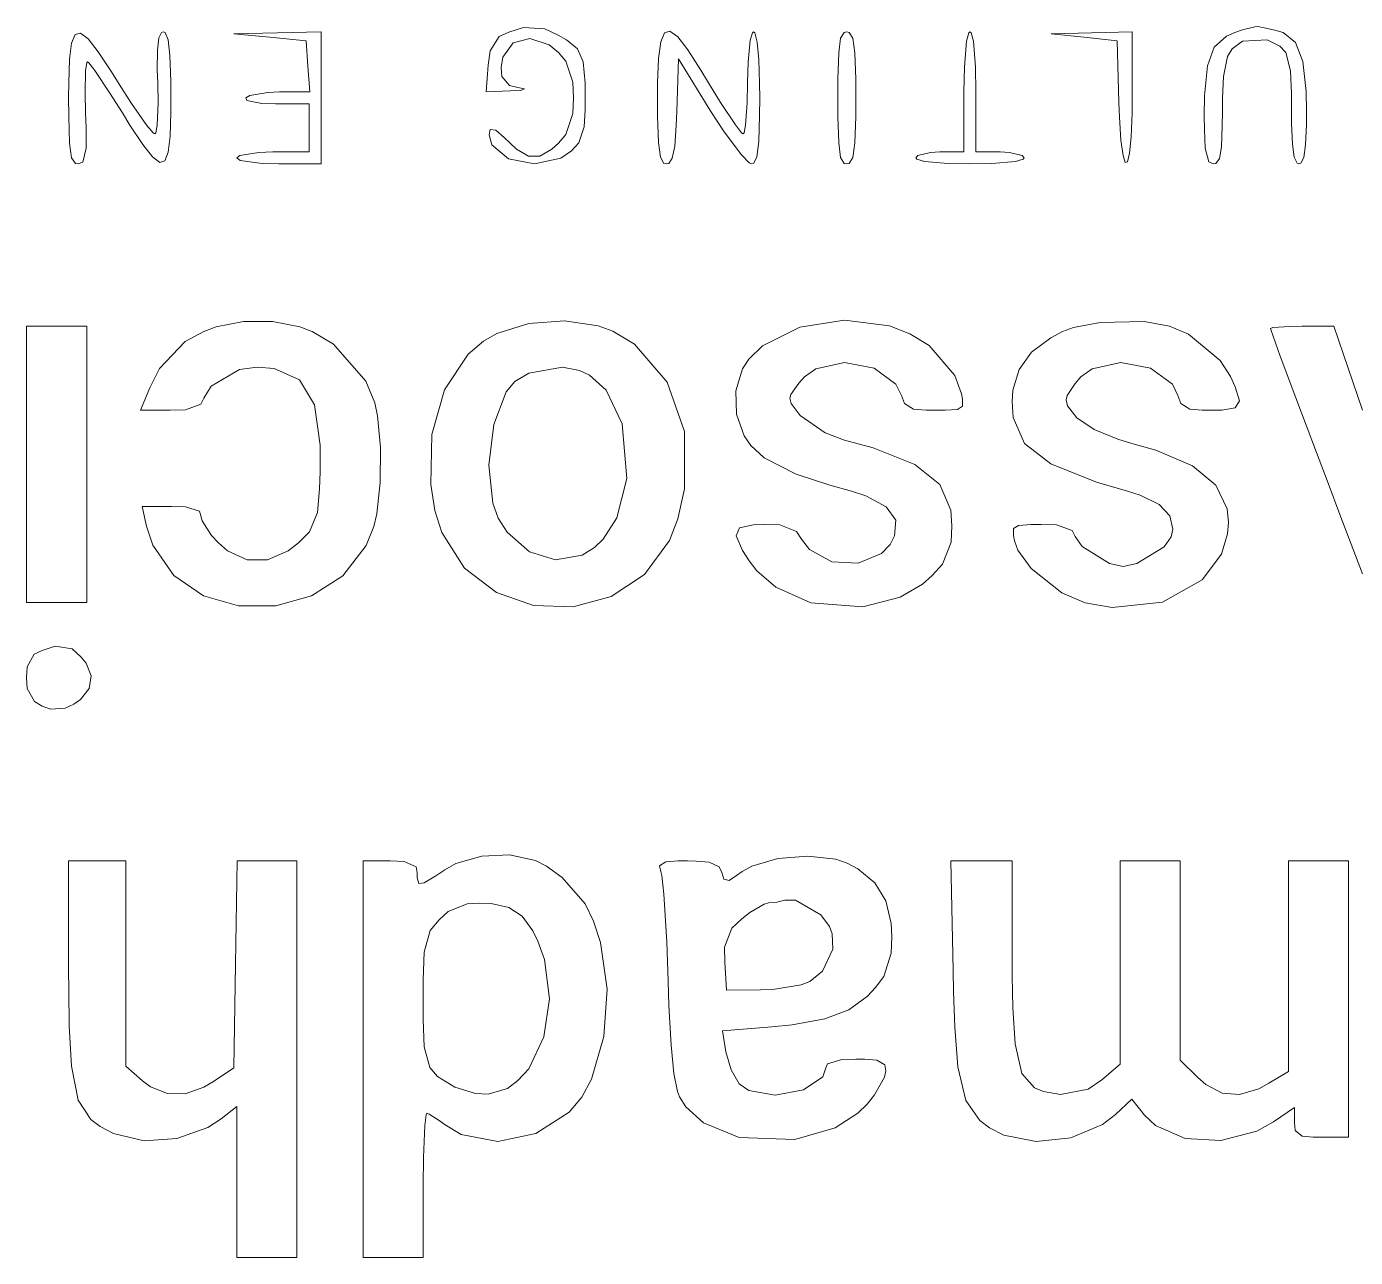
# Model space of a CAD drawing. Header units: millimetres. Extents: x 0 to 610, y 0 to 514.
# Drawn here: x 468.11 to 498.67, y 380.37 to 408.68 of the extents above; entities that cross this region are included whole.
import ezdxf

# ---------------------------------------------------------------- set-up
doc = ezdxf.new("R2010")
doc.units = ezdxf.units.MM
doc.header["$LTSCALE"] = 0.05
doc.layers.get('0').update_dxf_attribs({"plot": 0})
doc.layers.add('ETCH', color=5, linetype='Continuous', lineweight=0)

# ---------------------------------------------------------------- blocks, each defined once
blk = doc.blocks.new('samadhin-dark')
for p, q in [((261, 195.618749), (261, 207.618749)), ((261, 207.618749), (266, 207.618749)), ((266, 207.618749), (271, 207.618749)), ((271, 207.618749), (271, 174.618749)), ((282, 174.618749), (282, 207.618749)), ((282, 207.618749), (287, 207.618749)), ((287, 207.618749), (292, 207.618749)), ((292, 207.618749), (292, 195.046169)), ((260.953266, 190.959374), (261, 195.618749)), ((292, 195.046169), (292, 182.473589)), ((260.738279, 185.675389), (260.953266, 190.959374)), ((122.246192, 186.574662), (128.242111, 188.150275)), ((128.242111, 188.150275), (134.179986, 187.836661)), ((153.217028, 187.717016), (158.959905, 188.326857)), ((158.959905, 188.326857), (164.386483, 187.25346)), ((192.440852, 186.025823), (199.121192, 188.003662)), ((199.121192, 188.003662), (208.402396, 187.654797)), ((242.230233, 186.998732), (248.582768, 188.29754)), ((248.582768, 188.29754), (254.699042, 187.137681)), ((301.980084, 187.842473), (307.41965, 188.19306)), ((307.41965, 188.19306), (312.541565, 187.01597)), ((107, 164.618749), (107, 187.618749)), ((107, 187.618749), (111.5, 187.618749)), ((111.5, 187.618749), (112.875874, 187.605341)), ((112.875874, 187.605341), (114.7338, 187.43332)), ((114.7338, 187.43332), (115.876066, 186.488483)), ((115.876066, 186.488483), (116, 185.148886)), ((119.513344, 185.063242), (122.246192, 186.574662)), ((134.179986, 187.836661), (139.141804, 185.682304)), ((147.96415, 185.509558), (153.217028, 187.717016)), ((164.386483, 187.25346), (166.72919, 186.058789)), ((166.72919, 186.058789), (168.383567, 184.813842)), ((188.673478, 183.620069), (192.440852, 186.025823)), ((208.402396, 187.654797), (214.354503, 185.202124)), ((236.701382, 183.457969), (242.230233, 186.998732)), ((254.699042, 187.137681), (257.337349, 185.56803)), ((294.630547, 184.542777), (296.865339, 186.005617)), ((296.865339, 186.005617), (301.980084, 187.842473)), ((312.541565, 187.01597), (314.782631, 185.841605)), ((314.782631, 185.841605), (316.293275, 184.675443)), ((116, 185.148886), (116, 182.679022)), ((116, 182.679022), (119.513344, 185.063242)), ((139.141804, 185.682304), (140.969811, 183.929998)), ((140.969811, 183.929998), (143.046859, 181.28946)), ((143.046859, 181.28946), (145.773429, 183.833479)), ((145.773429, 183.833479), (147.96415, 185.509558)), ((168.383567, 184.813842), (170.710067, 181.518466)), ((187.106162, 182.08688), (188.673478, 183.620069)), ((214.354503, 185.202124), (217.289612, 182.544434)), ((257.337349, 185.56803), (258.346286, 184.811161)), ((258.346286, 184.811161), (259.982223, 183.772559)), ((259.982223, 183.772559), (260.407729, 183.618749)), ((260.407729, 183.618749), (260.526704, 183.863671)), ((260.526704, 183.863671), (260.738279, 185.675389)), ((292, 182.473589), (294.630547, 184.542777)), ((316.293275, 184.675443), (318.402511, 181.421136)), ((170.710067, 181.518466), (172.016551, 175.904452)), ((185.900098, 180.558181), (187.106162, 182.08688)), ((217.289612, 182.544434), (218.336762, 180.912971)), ((234.577072, 180.914577), (236.701382, 183.457969)), ((318.402511, 181.421136), (319.530635, 175.758051)), ((121.950605, 179.546162), (120.25, 178.629709)), ((125.118755, 180.496824), (121.950605, 179.546162)), ((128.032917, 180.266677), (125.118755, 180.496824)), ((130.761201, 178.850341), (128.032917, 180.266677)), ((150.304469, 179.592058), (148.076725, 178.029855)), ((154.921623, 180.518089), (150.304469, 179.592058)), ((157.790048, 179.97799), (154.921623, 180.518089)), ((159.258185, 179.399607), (157.790048, 179.97799)), ((161.343007, 176.995988), (159.258185, 179.399607)), ((184.245096, 177.626153), (185.900098, 180.558181)), ((197.689342, 179.721292), (194.483974, 177.539081)), ((202.39699, 180.598423), (197.689342, 179.721292)), ((206.829784, 179.839357), (202.39699, 180.598423)), ((208.387756, 178.742777), (206.829784, 179.839357)), ((218.336762, 180.912971), (218.693758, 179.995891)), ((218.693758, 179.995891), (219.29351, 176.99873)), ((232.987062, 177.97234), (234.577072, 180.914577)), ((246.985896, 179.482756), (245.230399, 178.159163)), ((250.207822, 180.460973), (246.985896, 179.482756)), ((252.299435, 180.305412), (250.207822, 180.460973)), ((255.757299, 179.273458), (252.299435, 180.305412)), ((258.598293, 177.526408), (255.757299, 179.273458)), ((297.515339, 179.294272), (295.897883, 178.330162)), ((300.622908, 180.382933), (297.515339, 179.294272)), ((303.567149, 180.352113), (300.622908, 180.382933)), ((306.355817, 179.201731), (303.567149, 180.352113)), ((307.694236, 178.206679), (306.355817, 179.201731)), ((120.25, 178.629709), (117, 176.648146)), ((132.076923, 177.695672), (130.761201, 178.850341)), ((135, 174.772595), (132.076923, 177.695672)), ((148.076725, 178.029855), (145, 175.440962)), ((162.494237, 172.066296), (161.343007, 176.995988)), ((184, 176.583953), (184.245096, 177.626153)), ((194.483974, 177.539081), (194, 176.062045)), ((209.752257, 176.398147), (208.387756, 178.742777)), ((219.29351, 176.99873), (219.75644, 172.293345)), ((230.92322, 170.866032), (232.987062, 177.97234)), ((245.230399, 178.159163), (243.412707, 176.198282)), ((259.918751, 176.022175), (258.598293, 177.526408)), ((295.897883, 178.330162), (292.5, 176.041576)), ((310.5, 175.794609), (307.694236, 178.206679)), ((117, 176.648146), (117, 159.133447)), ((135, 158.195672), (135, 174.772595)), ((145, 175.440962), (145, 158.529855)), ((172.016551, 175.904452), (172.536123, 169.273845)), ((184.176025, 175.563255), (184, 176.583953)), ((185.52664, 174.79453), (184.176025, 175.563255)), ((187.549488, 174.63381), (185.52664, 174.79453)), ((193.737723, 175.387111), (191.338168, 174.694458)), ((194, 176.062045), (193.737723, 175.387111)), ((210.648819, 173.395399), (209.752257, 176.398147)), ((243.412707, 176.198282), (240.903359, 170.924984)), ((260.830829, 172.550027), (259.918751, 176.022175)), ((292.5, 176.041576), (292.226386, 158.830162)), ((310.5, 158.708364), (310.5, 175.794609)), ((319.530635, 175.758051), (319.902483, 169.078551)), ((189, 174.618749), (187.549488, 174.63381)), ((191.338168, 174.694458), (189, 174.618749)), ((211.21215, 169.923994), (210.648819, 173.395399)), ((260.988695, 168.029703), (260.830829, 172.550027)), ((271, 174.618749), (271, 141.618749)), ((282, 141.618749), (282, 174.618749)), ((162.890576, 166.087877), (162.494237, 172.066296)), ((219.75644, 172.293345), (220.101152, 165.690662)), ((230.401106, 162.942391), (230.92322, 170.866032)), ((240.903359, 170.924984), (239.999463, 164.580179)), ((172.536123, 169.273845), (172.744784, 163.350953)), ((194.149134, 167.930503), (199.575144, 168.896753)), ((199.575144, 168.896753), (202.995982, 169.238791)), ((202.995982, 169.238791), (211.21215, 169.923994)), ((319.902483, 169.078551), (319.990633, 163.13564)), ((162.989102, 160.773113), (162.890576, 166.087877)), ((187.076465, 164.154788), (190.162269, 166.417897)), ((190.162269, 166.417897), (194.149134, 167.930503)), ((261, 164.749154), (260.988695, 168.029703)), ((107, 141.618749), (107, 164.618749)), ((185.703309, 162.677998), (187.076465, 164.154788)), ((220.101152, 165.690662), (220.234989, 161.618749)), ((239.999463, 164.580179), (240.82591, 158.040513)), ((260.989873, 161.399571), (261, 164.749154)), ((172.744784, 163.350953), (172.824092, 159.868749)), ((184.356182, 160.853726), (185.703309, 162.677998)), ((196.6622, 161.705556), (194.517876, 159.958022)), ((198.103415, 162.240445), (196.6622, 161.705556)), ((202.473626, 162.982852), (198.103415, 162.240445)), ((204.864355, 163.09893), (202.473626, 162.982852)), ((210.5, 163.118749), (204.864355, 163.09893)), ((210.799461, 158.499261), (210.5, 163.118749)), ((220.234989, 161.618749), (220.475051, 155.074022)), ((231.484908, 155.17555), (230.401106, 162.942391)), ((319.990633, 163.13564), (320, 159.650867)), ((163, 157.668409), (162.989102, 160.773113)), ((172.824092, 159.868749), (173.190748, 141.618749)), ((183.114147, 156.947888), (184.356182, 160.853726)), ((194.517876, 159.958022), (192.838569, 156.333705)), ((260.826931, 156.820824), (260.989873, 161.399571)), ((320, 159.650867), (320, 141.618749)), ((117, 159.133447), (117, 141.618749)), ((135, 141.618749), (135, 158.195672)), ((145, 158.529855), (145, 141.618749)), ((163, 141.618749), (163, 157.668409)), ((210.86274, 155.957701), (210.799461, 158.499261)), ((240.82591, 158.040513), (241.92704, 154.97156)), ((292.226386, 158.830162), (291.952772, 141.618749)), ((310.5, 141.622118), (310.5, 158.708364)), ((183, 154.176882), (183.114147, 156.947888)), ((192.838569, 156.333705), (192.919485, 153.738591)), ((209.628693, 152.792611), (210.86274, 155.957701)), ((220.475051, 155.074022), (220.954422, 147.173314)), ((232.649087, 151.655347), (231.484908, 155.17555)), ((241.92704, 154.97156), (242.768828, 153.273096)), ((259.816197, 153.222452), (260.826931, 156.820824)), ((183.110237, 152.01026), (183, 154.176882)), ((192.919485, 153.738591), (193.36525, 152.513306)), ((207.972736, 151.249261), (209.628693, 152.792611)), ((242.768828, 153.273096), (244.548786, 150.795334)), ((258.312909, 151.423468), (259.816197, 153.222452)), ((184.006598, 148.267507), (183.110237, 152.01026)), ((193.36525, 152.513306), (194.81654, 150.594728)), ((194.81654, 150.594728), (199.015659, 148.128952)), ((206.653044, 150.227883), (207.972736, 151.249261)), ((234.050838, 148.789178), (232.649087, 151.655347)), ((244.548786, 150.795334), (246.743253, 149.355474)), ((256.819598, 150.063607), (258.312909, 151.423468)), ((185.836286, 145.259225), (184.006598, 148.267507)), ((200.831787, 148.128861), (202.166424, 148.474844)), ((202.166424, 148.474844), (203.505062, 148.618749)), ((203.505062, 148.618749), (204.272612, 148.826313)), ((204.272612, 148.826313), (206.653044, 150.227883)), ((237.846323, 144.353068), (234.050838, 148.789178)), ((246.743253, 149.355474), (249.695429, 148.72833)), ((249.695429, 148.72833), (251.562909, 148.649158)), ((251.562909, 148.649158), (253.659933, 148.764956)), ((253.659933, 148.764956), (256.819598, 150.063607)), ((199.015659, 148.128952), (200.831787, 148.128861)), ((220.954422, 147.173314), (221.295062, 144.057055)), ((188.637875, 142.921994), (185.836286, 145.259225)), ((208.836871, 144.072734), (207.898506, 143.38559)), ((210.087473, 144.867779), (208.836871, 144.072734)), ((210.957508, 144.642807), (210.087473, 144.867779)), ((211.302085, 143.571577), (210.957508, 144.642807)), ((221.295062, 144.057055), (221.456667, 143.368749)), ((240.5, 142.479309), (237.846323, 144.353068)), ((258.877866, 144.109681), (257.404862, 143.118749)), ((260.811175, 145.269364), (258.877866, 144.109681)), ((261.717499, 145.367981), (260.811175, 145.269364)), ((261.984775, 144.447746), (261.717499, 145.367981)), ((262, 143.618749), (261.984775, 144.447746)), ((112, 141.618749), (107, 141.618749)), ((117, 141.618749), (112, 141.618749)), ((140, 141.618749), (135, 141.618749)), ((145, 141.618749), (140, 141.618749)), ((168.095374, 141.618749), (163, 141.618749)), ((173.190748, 141.618749), (168.095374, 141.618749)), ((190.415186, 141.985204), (188.637875, 142.921994)), ((192.304193, 141.352419), (190.415186, 141.985204)), ((206.290324, 142.472686), (201.95516, 141.229343)), ((207.898506, 143.38559), (206.290324, 142.472686)), ((211.766159, 142.582459), (211.302085, 143.571577)), ((213.420635, 141.809143), (211.766159, 142.582459)), ((215.545692, 141.636161), (213.420635, 141.809143)), ((217.013369, 141.618749), (215.545692, 141.636161)), ((218.545082, 141.630804), (217.013369, 141.618749)), ((220.605316, 141.76656), (218.545082, 141.630804)), ((221.686777, 142.445871), (220.605316, 141.76656)), ((221.456667, 143.368749), (221.686777, 142.445871)), ((242.332727, 141.577938), (240.5, 142.479309)), ((246.614741, 140.630542), (242.332727, 141.577938)), ((255.5381, 142.077442), (251.21719, 140.804633)), ((257.404862, 143.118749), (255.5381, 142.077442)), ((262.164062, 142.587499), (262, 143.618749)), ((264.179688, 141.691666), (262.164062, 142.587499)), ((266.5, 141.618749), (264.179688, 141.691666)), ((271, 141.618749), (266.5, 141.618749)), ((286.976386, 141.618749), (282, 141.618749)), ((291.952772, 141.618749), (286.976386, 141.618749)), ((315.25, 141.620433), (310.5, 141.622118)), ((320, 141.618749), (315.25, 141.620433)), ((196.960301, 140.829262), (192.304193, 141.352419)), ((201.95516, 141.229343), (196.960301, 140.829262)), ((251.21719, 140.804633), (246.614741, 140.630542)), ((318.029602, 114.769384), (319.1569, 115.538265)), ((319.1569, 115.538265), (320.585064, 116.223474)), ((320.585064, 116.223474), (323.007581, 116.364145)), ((323.007581, 116.364145), (324.4069, 115.843122)), ((324.4069, 115.843122), (325.690076, 115.104613)), ((325.690076, 115.104613), (326.887496, 112.921502)), ((316.268134, 110.839226), (316.591725, 112.926232)), ((316.591725, 112.926232), (318.029602, 114.769384)), ((326.887496, 112.921502), (327, 111.115437)), ((317.089216, 108.704367), (316.268134, 110.839226)), ((327, 111.115437), (326.892814, 109.302863)), ((317.938507, 107.680242), (317.089216, 108.704367)), ((326.892814, 109.302863), (325.716529, 107.229455)), ((319.440792, 106.331416), (317.938507, 107.680242)), ((322.245479, 105.862452), (319.440792, 106.331416)), ((324.4349, 106.593998), (322.245479, 105.862452)), ((325.716529, 107.229455), (324.4349, 106.593998)), ((131.333836, 94.834141), (137.946552, 98.542292)), ((137.946552, 98.542292), (146.315158, 99.448075)), ((146.315158, 99.448075), (150.830354, 98.666393)), ((150.830354, 98.666393), (154.686134, 97.025006)), ((177.919814, 95.539569), (181.594863, 97.707246)), ((181.594863, 97.707246), (187.856746, 99.357518)), ((187.856746, 99.357518), (196.509133, 98.657522)), ((196.509133, 98.657522), (202.31291, 96.031113)), ((224.188051, 93.927571), (229.730682, 97.607541)), ((229.730682, 97.607541), (236.065011, 99.326047)), ((236.065011, 99.326047), (242.619596, 99.102571)), ((242.619596, 99.102571), (248.822991, 96.956595)), ((274.361401, 94.156755), (279.559924, 97.507639)), ((279.559924, 97.507639), (285.530027, 99.178499)), ((285.530027, 99.178499), (291.715977, 99.170088)), ((291.715977, 99.170088), (297.562039, 97.483164)), ((297.562039, 97.483164), (302.512478, 94.118481)), ((317, 75.618749), (317, 98.618749)), ((317, 98.618749), (322, 98.618749)), ((322, 98.618749), (327, 98.618749)), ((327, 98.618749), (327, 75.618749)), ((154.686134, 97.025006), (159.800668, 92.974911)), ((176.310403, 94.129152), (177.919814, 95.539569)), ((202.31291, 96.031113), (205.464409, 93.311154)), ((248.822991, 96.956595), (254.103754, 92.907604)), ((104.701129, 93.81734), (108.42867, 83.969697)), ((128.157161, 90.567566), (131.333836, 94.834141)), ((159.800668, 92.974911), (162.016161, 89.872203)), ((174.587449, 92.233243), (176.310403, 94.129152)), ((205.464409, 93.311154), (206.746602, 91.666799)), ((220.008562, 88.266651), (224.188051, 93.927571)), ((254.103754, 92.907604), (257.890441, 86.975081)), ((270.490192, 89.125089), (274.361401, 94.156755)), ((302.512478, 94.118481), (306.01156, 89.076796)), ((142.207057, 92.13807), (137.662547, 89.319989)), ((144.5, 92.618749), (142.207057, 92.13807)), ((146.801783, 92.136572), (144.5, 92.618749)), ((151.346164, 89.30133), (146.801783, 92.136572)), ((173.115349, 88.553868), (174.587449, 92.233243)), ((188.599272, 92.080336), (184.707502, 90.475966)), ((192.985218, 91.823181), (188.599272, 92.080336)), ((196.7332, 89.770879), (192.985218, 91.823181)), ((206.746602, 91.666799), (207.846071, 89.95067)), ((234.561968, 90.703152), (232.513679, 89.450849)), ((238.955882, 91.509622), (234.561968, 90.703152)), ((243.295507, 90.189069), (238.955882, 91.509622)), ((286.88663, 91.503801), (283.455446, 90.009535)), ((290.288355, 91.502316), (286.88663, 91.503801)), ((293.54232, 90.005134), (290.288355, 91.502316)), ((127.134033, 87.153585), (128.157161, 90.567566)), ((137.662547, 89.319989), (136.51547, 87.667489)), ((152.496519, 87.629716), (151.346164, 89.30133)), ((162.016161, 89.872203), (162.573279, 88.368749)), ((173, 85.855112), (173.115349, 88.553868)), ((183.300728, 88.954965), (182.534856, 87.497646)), ((184.707502, 90.475966), (183.300728, 88.954965)), ((198.014159, 88.092292), (196.7332, 89.770879)), ((207.846071, 89.95067), (208.904353, 87.524201)), ((232.513679, 89.450849), (231.04006, 88.052639)), ((247.039964, 86.906083), (243.295507, 90.189069)), ((269.225998, 85.978728), (270.490192, 89.125089)), ((281.765777, 88.70148), (279.91526, 86.874199)), ((283.455446, 90.009535), (281.765777, 88.70148)), ((295.076923, 88.695672), (293.54232, 90.005134)), ((296.211899, 87.436267), (295.076923, 88.695672)), ((306.01156, 89.076796), (307.043176, 85.927313)), ((127, 85.303267), (127.134033, 87.153585)), ((136.51547, 87.667489), (136.258993, 86.403478)), ((136.258993, 86.403478), (136.723269, 84.167753)), ((153.020071, 86.61339), (152.496519, 87.629716)), ((155.602658, 85.698925), (153.020071, 86.61339)), ((162.777117, 86.302693), (161.927379, 85.771303)), ((162.573279, 88.368749), (162.771782, 87.469239)), ((162.771782, 87.469239), (162.777117, 86.302693)), ((182.534856, 87.497646), (182.342364, 84.889319)), ((198.872861, 86.816755), (198.014159, 88.092292)), ((201.629514, 85.708891), (198.872861, 86.816755)), ((208.904353, 87.524201), (208.337866, 86.195016)), ((218.608571, 84.687248), (220.008562, 88.266651)), ((231.04006, 88.052639), (228.790775, 84.510656)), ((248.51998, 84.580113), (247.039964, 86.906083)), ((257.890441, 86.975081), (259.044931, 83.308583)), ((279.91526, 86.874199), (278.611006, 83.651005)), ((297.769351, 85.038611), (296.211899, 87.436267)), ((127.223926, 83.017509), (127, 85.303267)), ((136.723269, 84.167753), (138.517587, 82.293481)), ((158.175796, 85.618749), (155.602658, 85.698925)), ((159.823155, 85.625292), (158.175796, 85.618749)), ((161.927379, 85.771303), (159.823155, 85.625292)), ((173.201806, 83.223562), (173, 85.855112)), ((182.342364, 84.889319), (183.940853, 82.682071)), ((204.16898, 85.618749), (201.629514, 85.708891)), ((206.021941, 85.67059), (204.16898, 85.618749)), ((208.337866, 86.195016), (206.021941, 85.67059)), ((217.498225, 79.662773), (218.608571, 84.687248)), ((228.790775, 84.510656), (227.107175, 77.989807)), ((249.433518, 82.073881), (248.51998, 84.580113)), ((268.731904, 83.871073), (269.225998, 85.978728)), ((298, 84.195672), (297.769351, 85.038611)), ((298.231786, 83.434119), (298, 84.195672)), ((307.043176, 85.927313), (307.789378, 82.618749)), ((108.42867, 83.969697), (110.397758, 78.770644)), ((129.084165, 79.086847), (127.223926, 83.017509)), ((138.517587, 82.293481), (141.674435, 80.746725)), ((175.015113, 78.951822), (173.201806, 83.223562)), ((183.940853, 82.682071), (187.336696, 80.867104)), ((250.054141, 75.729239), (249.433518, 82.073881)), ((259.044931, 83.308583), (259.741301, 78.989609)), ((268.142006, 78.610656), (268.731904, 83.871073)), ((278.611006, 83.651005), (278.276702, 79.715329)), ((300.530867, 82.693423), (298.231786, 83.434119)), ((302.894689, 82.618749), (300.530867, 82.693423)), ((307.789378, 82.618749), (302.894689, 82.618749)), ((141.674435, 80.746725), (143.773961, 80.085561)), ((143.773961, 80.085561), (148.956318, 78.558018)), ((187.336696, 80.867104), (189.710617, 80.103976)), ((189.710617, 80.103976), (193.321159, 79.076458)), ((217.536601, 70.146254), (217.498225, 79.662773)), ((278.276702, 79.715329), (278.155471, 76.834618)), ((110.397758, 78.770644), (112.326646, 73.670542)), ((132.980537, 75.884971), (129.084165, 79.086847)), ((148.956318, 78.558018), (156.524911, 75.535955)), ((179.14992, 75.648897), (175.015113, 78.951822)), ((193.321159, 79.076458), (198.92259, 77.230318)), ((227.107175, 77.989807), (227.864908, 68.877551)), ((259.741301, 78.989609), (259.562806, 70.650049)), ((268.090788, 72.819142), (268.142006, 78.610656)), ((139.096584, 73.261053), (132.980537, 75.884971)), ((156.524911, 75.535955), (160.917388, 72.129844)), ((186.136517, 72.891185), (179.14992, 75.648897)), ((198.92259, 77.230318), (204.237757, 74.545126)), ((249.23527, 68.998381), (250.054141, 75.729239)), ((278.155471, 76.834618), (278.128454, 72.412548)), ((317, 52.618749), (317, 75.618749)), ((327, 75.618749), (327, 52.618749)), ((112.326646, 73.670542), (115.756822, 64.554849)), ((143.044343, 72.118695), (139.096584, 73.261053)), ((204.237757, 74.545126), (206.471562, 72.470176)), ((145.366256, 71.438282), (143.044343, 72.118695)), ((149.344193, 69.787947), (145.366256, 71.438282)), ((160.917388, 72.129844), (162.796201, 67.825991)), ((190.864952, 71.584409), (186.136517, 72.891185)), ((194.092489, 70.346144), (190.864952, 71.584409)), ((206.471562, 72.470176), (207.564926, 70.886865)), ((207.564926, 70.886865), (208.860046, 67.247213)), ((268.587402, 67.531383), (268.090788, 72.819142)), ((278.128454, 72.412548), (279.095903, 65.70107)), ((152.233609, 67.883839), (149.344193, 69.787947)), ((198.23473, 67.493301), (194.092489, 70.346144)), ((220.389756, 61.909275), (217.536601, 70.146254)), ((227.864908, 68.877551), (230.557816, 63.26077)), ((247.179835, 63.549329), (249.23527, 68.998381)), ((259.562806, 70.650049), (257.434729, 63.216255)), ((107.07055, 59.618749), (104.687411, 66.618749)), ((125.840548, 66.190911), (128.098958, 66.587312)), ((128.098958, 66.587312), (129.891592, 66.618749)), ((129.891592, 66.618749), (131.361556, 66.603134)), ((131.361556, 66.603134), (133.411777, 66.41865)), ((133.411777, 66.41865), (134.924569, 65.460979)), ((153.793701, 65.884645), (152.233609, 67.883839)), ((162.796201, 67.825991), (163, 65.176882)), ((171.22365, 65.934386), (172.063795, 66.465943)), ((172.063795, 66.465943), (174.149772, 66.612167)), ((174.149772, 66.612167), (175.783184, 66.618749)), ((175.783184, 66.618749), (177.290851, 66.60351)), ((177.290851, 66.60351), (179.387786, 66.421069)), ((179.387786, 66.421069), (180.92289, 65.46485)), ((199.782497, 65.497899), (198.23473, 67.493301)), ((208.860046, 67.247213), (208.956611, 63.368174)), ((269.044006, 65.399803), (268.587402, 67.531383)), ((298.014155, 65.615687), (300.557039, 66.537725)), ((300.557039, 66.537725), (303.080808, 66.618749)), ((303.080808, 66.618749), (308.02684, 66.618749)), ((308.02684, 66.618749), (306.475282, 62.905347)), ((115.756822, 64.554849), (118.354303, 57.589273)), ((125.16396, 65.027785), (125.840548, 66.190911)), ((125.844414, 62.71151), (125.16396, 65.027785)), ((134.924569, 65.460979), (135.406079, 64.136937)), ((135.406079, 64.136937), (136.313471, 62.260827)), ((152.498509, 62.13454), (153.806321, 64.172913)), ((154, 64.89898), (153.793701, 65.884645)), ((153.806321, 64.172913), (154, 64.89898)), ((163, 65.176882), (162.871147, 63.263771)), ((171.234984, 64.767986), (171.22365, 65.934386)), ((171.43672, 63.868749), (171.234984, 64.767986)), ((180.92289, 65.46485), (181.406079, 64.136937)), ((181.406079, 64.136937), (182.313471, 62.260827)), ((200, 64.618749), (199.782497, 65.497899)), ((199.806321, 64.00149), (200, 64.618749)), ((270.560586, 61.756638), (269.044006, 65.399803)), ((279.095903, 65.70107), (281.592592, 61.555404)), ((296.286644, 62.575175), (297.491544, 64.592107)), ((297.491544, 64.592107), (298.014155, 65.615687)), ((126.623287, 61.000184), (125.844414, 62.71151)), ((136.313471, 62.260827), (139.963327, 59.620721)), ((151.545455, 61.073294), (152.498509, 62.13454)), ((162.871147, 63.263771), (161.833301, 59.844091)), ((172.53941, 60.827402), (171.43672, 63.868749)), ((182.313471, 62.260827), (185.963327, 59.620721)), ((197.545455, 61.073294), (198.498509, 62.112428)), ((198.498509, 62.112428), (199.806321, 64.00149)), ((208.956611, 63.368174), (207.842933, 59.719331)), ((230.557816, 63.26077), (233.310253, 60.752006)), ((245.751822, 61.826739), (247.179835, 63.549329)), ((257.434729, 63.216255), (253.531551, 57.297721)), ((291.581937, 59.824221), (296.286644, 62.575175)), ((306.475282, 62.905347), (304.863215, 59.637732)), ((128.348917, 58.307914), (126.623287, 61.000184)), ((144.881789, 58.687078), (149.655068, 59.72827)), ((149.655068, 59.72827), (151.545455, 61.073294)), ((161.833301, 59.844091), (159.739657, 56.944852)), ((176.809042, 55.853292), (172.53941, 60.827402)), ((190.881789, 58.687078), (195.655068, 59.72827)), ((195.655068, 59.72827), (197.545455, 61.073294)), ((207.842933, 59.719331), (206.828599, 58.127977)), ((225.820918, 55.635393), (220.389756, 61.909275)), ((233.310253, 60.752006), (234.962711, 59.999559)), ((234.962711, 59.999559), (237.809462, 59.466681)), ((237.809462, 59.466681), (243.427656, 60.418145)), ((243.427656, 60.418145), (245.751822, 61.826739)), ((275.944988, 55.603571), (270.560586, 61.756638)), ((281.592592, 61.555404), (285.819238, 59.642268)), ((288.644018, 59.418749), (291.581937, 59.824221)), ((109.453689, 52.618749), (107.07055, 59.618749)), ((118.354303, 57.589273), (119.566422, 54.284378)), ((133.635093, 53.944548), (128.348917, 58.307914)), ((139.963327, 59.620721), (144.881789, 58.687078)), ((185.963327, 59.620721), (190.881789, 58.687078)), ((206.828599, 58.127977), (204.556356, 55.899652)), ((285.819238, 59.642268), (288.644018, 59.418749)), ((304.863215, 59.637732), (300.6195, 55.190427)), ((159.739657, 56.944852), (156.571486, 54.540115)), ((180.020432, 53.868749), (176.809042, 55.853292)), ((204.556356, 55.899652), (198.338261, 52.77766)), ((229.429259, 53.448225), (225.820918, 55.635393)), ((253.531551, 57.297721), (250.968825, 55.097145)), ((279.45863, 53.498413), (275.944988, 55.603571)), ((119.566422, 54.284378), (119.950184, 53.19309)), ((119.950184, 53.19309), (120, 53.020644)), ((136.791359, 52.607157), (133.635093, 53.944548)), ((154.578599, 53.51508), (152.787796, 52.858374)), ((156.571486, 54.540115), (154.578599, 53.51508)), ((183.401712, 52.538645), (180.020432, 53.868749)), ((231.868017, 52.553194), (229.429259, 53.448225)), ((248.755381, 53.845973), (243.394571, 52.199329)), ((250.968825, 55.097145), (248.755381, 53.845973)), ((281.5077, 52.728279), (279.45863, 53.498413)), ((297.5, 53.49948), (295.468826, 52.729105)), ((300.6195, 55.190427), (297.5, 53.49948)), ((114.726845, 52.618749), (109.453689, 52.618749)), ((116.774312, 52.650461), (114.726845, 52.618749)), ((119.583915, 52.864596), (116.774312, 52.650461)), ((120, 53.020644), (119.583915, 52.864596)), ((141.031597, 51.854513), (136.791359, 52.607157)), ((148.361301, 51.986376), (141.031597, 51.854513)), ((152.787796, 52.858374), (148.361301, 51.986376)), ((190.887278, 51.593862), (183.401712, 52.538645)), ((198.338261, 52.77766), (190.887278, 51.593862)), ((237.486329, 51.747036), (231.868017, 52.553194)), ((243.394571, 52.199329), (237.486329, 51.747036)), ((286.089712, 51.848258), (281.5077, 52.728279)), ((290.907268, 51.848543), (286.089712, 51.848258)), ((295.468826, 52.729105), (290.907268, 51.848543)), ((322, 52.618749), (317, 52.618749)), ((327, 52.618749), (322, 52.618749)), ((114.156831, 22.411585), (114.456697, 24.516789)), ((114.456697, 24.516789), (114.936396, 25.500874)), ((114.936396, 25.500874), (115.25, 25.616845)), ((115.25, 25.616845), (115.56443, 25.496762)), ((115.56443, 25.496762), (116.044568, 24.481925)), ((116.044568, 24.481925), (116.343928, 22.306906)), ((128.153454, 22.785372), (128.490132, 24.731653)), ((128.490132, 24.731653), (129.085845, 25.534952)), ((129.085845, 25.534952), (129.5, 25.618749)), ((129.5, 25.618749), (130.243708, 25.277033)), ((130.243708, 25.277033), (130.843724, 23.001102)), ((143.435875, 23.812143), (143.776071, 25.243086)), ((143.776071, 25.243086), (144.153548, 25.370899)), ((144.153548, 25.370899), (144.529985, 24.182606)), ((161, 24.618749), (161.167969, 24.831856)), ((161.315625, 24.230468), (161, 24.618749)), ((161.167969, 24.831856), (162.441406, 25.195572)), ((162.441406, 25.195572), (166.34375, 25.545832)), ((166.34375, 25.545832), (170, 25.618749)), ((170, 25.618749), (173.65625, 25.545832)), ((173.65625, 25.545832), (177.558594, 25.195572)), ((177.558594, 25.195572), (178.832031, 24.831856)), ((179, 24.618749), (178.684375, 24.230468)), ((178.832031, 24.831856), (179, 24.618749)), ((189.147017, 22.103124), (189.479403, 24.540624)), ((189.479403, 24.540624), (190.078835, 25.519791)), ((190.078835, 25.519791), (190.5, 25.618749)), ((190.5, 25.618749), (190.921165, 25.519791)), ((190.921165, 25.519791), (191.520597, 24.540624)), ((191.520597, 24.540624), (191.852983, 22.103124)), ((205.149608, 21.890456), (205.462611, 24.413023)), ((205.462611, 24.413023), (205.998903, 25.499942)), ((205.998903, 25.499942), (206.364893, 25.618749)), ((206.364893, 25.618749), (206.748982, 25.44016)), ((206.748982, 25.44016), (208.049583, 24.119115)), ((219.139698, 22.658828), (219.540555, 24.663109)), ((219.540555, 24.663109), (220.143423, 25.524781)), ((220.143423, 25.524781), (220.538933, 25.618749)), ((220.538933, 25.618749), (220.944198, 25.514447)), ((220.944198, 25.514447), (221.525436, 24.506274)), ((221.525436, 24.506274), (221.852236, 22.045875)), ((236.314451, 23.444435), (238.114968, 24.665747)), ((238.114968, 24.665747), (242.50046, 25.610045)), ((241.565717, 24.342932), (239.567092, 23.182839)), ((243.455199, 24.332377), (241.565717, 24.342932)), ((242.50046, 25.610045), (246.783296, 24.779353)), ((245.466912, 23.149879), (243.455199, 24.332377)), ((246.783296, 24.779353), (249.585159, 22.441008)), ((278, 14.618749), (278, 25.618749)), ((278, 25.618749), (285, 25.618749)), ((285, 25.618749), (287.78125, 25.542856)), ((287.78125, 25.542856), (291.46875, 25.01607)), ((291.46875, 25.01607), (292, 24.618749)), ((292, 24.618749), (291.53125, 24.228124)), ((303.436287, 23.651615), (303.98006, 25.114511)), ((303.98006, 25.114511), (304.826629, 25.377172)), ((304.826629, 25.377172), (306.037186, 24.458584)), ((306.037186, 24.458584), (307.672927, 22.377734)), ((317.100032, 22.972633), (317.630189, 25.303388)), ((317.630189, 25.303388), (318.426526, 25.618749)), ((318.426526, 25.618749), (318.877878, 25.528739)), ((318.877878, 25.528739), (319.511742, 24.595203)), ((319.511742, 24.595203), (319.854558, 22.182633)), ((114.016583, 19.043354), (114.156831, 22.411585)), ((116.343928, 22.306906), (116.483535, 18.818954)), ((128.014496, 19.341654), (128.153454, 22.785372)), ((130.843724, 23.001102), (130.985065, 19.858448)), ((143.171287, 21.091046), (143.435875, 23.812143)), ((144.529985, 24.182606), (144.867055, 21.66523)), ((163.446875, 23.697655), (161.315625, 24.230468)), ((165, 23.618749), (163.446875, 23.697655)), ((169, 23.618749), (165, 23.618749)), ((169, 13.618749), (169, 23.618749)), ((175, 23.618749), (171, 23.618749)), ((171, 23.618749), (171, 13.618749)), ((176.553125, 23.697655), (175, 23.618749)), ((178.684375, 24.230468), (176.553125, 23.697655)), ((208.049583, 24.119115), (210.916259, 20.26621)), ((218.882224, 19.218788), (219.139698, 22.658828)), ((235.123054, 22.083555), (236.314451, 23.444435)), ((238.454545, 22.164203), (237.242796, 20.729601)), ((239.567092, 23.182839), (238.454545, 22.164203)), ((246.590909, 22.118749), (245.466912, 23.149879)), ((247.539767, 21.189333), (246.590909, 22.118749)), ((249.585159, 22.441008), (250, 20.790008)), ((286, 23.618749), (280, 23.618749)), ((280, 23.618749), (280, 19.618749)), ((288.34375, 23.696874), (286, 23.618749)), ((291.53125, 24.228124), (288.34375, 23.696874)), ((303.134116, 20.969497), (303.436287, 23.651615)), ((307.672927, 22.377734), (309.795043, 19.153607)), ((317.096856, 19.55022), (317.100032, 22.972633)), ((319.854558, 22.182633), (319.98721, 17.72181)), ((143.020629, 17.092772), (143.171287, 21.091046)), ((144.867055, 21.66523), (145.126436, 17.805794)), ((189.013494, 17.707291), (189.147017, 22.103124)), ((191.852983, 22.103124), (191.986506, 17.707291)), ((205.014742, 17.568348), (205.149608, 21.890456)), ((207.599341, 20.424092), (207.331421, 19.150255)), ((207.75, 20.592257), (207.599341, 20.424092)), ((208.00271, 20.414319), (207.75, 20.592257)), ((209.025513, 19.12799), (208.00271, 20.414319)), ((210.916259, 20.26621), (213.114893, 16.868749)), ((221.852236, 22.045875), (221.986146, 17.669888)), ((234.218099, 19.432826), (235.123054, 22.083555)), ((237.242796, 20.729601), (236.107447, 17.239454)), ((248.897689, 20.020538), (247.539767, 21.189333)), ((249.860329, 19.885158), (248.897689, 20.020538)), ((250, 20.790008), (249.860329, 19.885158)), ((303.012352, 17.049172), (303.134116, 20.969497)), ((305.51771, 20.438525), (305.27238, 19.157863)), ((305.676526, 20.610378), (305.51771, 20.438525)), ((305.945602, 20.440483), (305.676526, 20.610378)), ((307.006532, 19.1932), (305.945602, 20.440483)), ((114, 16.841255), (114.016583, 19.043354)), ((116.483535, 18.818954), (116.5, 16.534895)), ((128, 16.94749), (128.014496, 19.341654)), ((130.985065, 19.858448), (131, 17.683849)), ((145.126436, 17.805794), (145.215017, 15.368749)), ((189, 14.618749), (189.013494, 17.707291)), ((191.986506, 17.707291), (192, 14.618749)), ((207.331421, 19.150255), (207.05918, 15.417049)), ((211.499414, 15.39432), (209.025513, 19.12799)), ((218.788933, 16.868749), (218.882224, 19.218788)), ((234.029639, 16.600053), (234.218099, 19.432826)), ((280, 19.618749), (280, 15.618749)), ((305.27238, 19.157863), (305.115905, 15.417051)), ((309.541753, 15.561108), (307.006532, 19.1932)), ((309.795043, 19.153607), (311.057616, 17.118749)), ((317.176526, 17.116415), (317.096856, 19.55022)), ((319.98721, 17.72181), (320, 14.545425)), ((114.061399, 13.553153), (114, 16.841255)), ((116.5, 16.534895), (116.514712, 13.884611)), ((127.981065, 14.640282), (128, 16.94749)), ((131, 17.683849), (130.950926, 14.305992)), ((143, 14.618749), (143.020629, 17.092772)), ((205, 14.618749), (205.014742, 17.568348)), ((213.114893, 16.868749), (218.5, 8.118749)), ((218.5, 8.118749), (218.788933, 16.868749)), ((221.986146, 17.669888), (222, 14.618749)), ((234.015313, 14.694435), (234.029639, 16.600053)), ((236.107447, 17.239454), (236, 14.618749)), ((280, 15.618749), (285.559017, 15.618749)), ((285.559017, 15.618749), (287.841051, 15.549807)), ((287.841051, 15.549807), (290.375198, 15.036924)), ((303, 14.618749), (303.012352, 17.049172)), ((311.57869, 12.360378), (309.541753, 15.561108)), ((311.057616, 17.118749), (313.130089, 13.818174)), ((317.253606, 13.815302), (317.176526, 17.116415)), ((114.605997, 8.575786), (114.061399, 13.553153)), ((116.514712, 13.884611), (116.672569, 10.09292)), ((127.811781, 11.06675), (127.981065, 14.640282)), ((130.950926, 14.305992), (130.480505, 9.307924)), ((143, 3.618749), (143, 14.618749)), ((145.215017, 15.368749), (145.5, 5.118749)), ((169.071875, 9.524999), (169, 13.618749)), ((171, 13.618749), (170.928125, 9.524999)), ((189.013494, 11.530207), (189, 14.618749)), ((192, 14.618749), (191.986506, 11.530207)), ((205.018111, 12.23203), (205, 14.618749)), ((207.05918, 15.417049), (207, 12.118749)), ((213.5, 12.108389), (211.499414, 15.39432)), ((222, 14.618749), (221.983186, 12.113726)), ((234.045215, 12.180053), (234.015313, 14.694435)), ((236, 14.618749), (236.107447, 11.998044)), ((244.155012, 13.106888), (244.754422, 13.376946)), ((244.754422, 13.376946), (246.507206, 13.468917)), ((246.507206, 13.468917), (250.514412, 13.618749)), ((250.514412, 13.618749), (250.161643, 9.183261)), ((278, 3.618749), (278, 14.618749)), ((284.883485, 13.618749), (279.885004, 13.618749)), ((279.885004, 13.618749), (280.192502, 9.368749)), ((286.873068, 13.697655), (284.883485, 13.618749)), ((289.865618, 14.230468), (286.873068, 13.697655)), ((290.5, 14.618749), (289.865618, 14.230468)), ((290.375198, 15.036924), (290.5, 14.618749)), ((303.015808, 11.811264), (303, 14.618749)), ((305.115905, 15.417051), (305.176526, 12.116415)), ((313.130089, 13.818174), (315.648562, 10.074504)), ((317.172843, 10.072299), (317.253606, 13.815302)), ((320, 14.545425), (319.985969, 12.116114)), ((127.140291, 7.743829), (127.811781, 11.06675)), ((189.147017, 7.134374), (189.013494, 11.530207)), ((191.986506, 11.530207), (191.852983, 7.134374)), ((205.156605, 8.208593), (205.018111, 12.23203)), ((207, 12.118749), (206.926471, 8.681249)), ((214.77514, 9.984927), (213.5, 12.108389)), ((221.983186, 12.113726), (221.82901, 8.0681)), ((234.364118, 8.642523), (234.045215, 12.180053)), ((236.107447, 11.998044), (237.242796, 8.507897)), ((245.25, 12.902494), (244.155012, 13.106888)), ((246.638038, 12.576038), (245.25, 12.902494)), ((247.889763, 11.067148), (246.638038, 12.576038)), ((248, 9.58751), (247.889763, 11.067148)), ((303.151848, 7.564325), (303.015808, 11.811264)), ((305.176526, 12.116415), (305.243666, 9.939849)), ((312.881427, 10.272724), (311.57869, 12.360378)), ((319.985969, 12.116114), (319.851082, 8.200042)), ((116.672569, 10.09292), (117.431242, 7.091571)), ((130.480505, 9.307924), (129.340767, 6.178494)), ((169.419922, 5.20078), (169.071875, 9.524999)), ((170.928125, 9.524999), (170.580078, 5.20078)), ((216.942638, 6.624976), (214.77514, 9.984927)), ((247.755956, 7.844306), (248, 9.58751)), ((250.161643, 9.183261), (249.877002, 6.804721)), ((280.192502, 9.368749), (280.5, 5.118749)), ((305.243666, 9.939849), (305.233393, 6.654167)), ((315.078244, 6.961651), (312.881427, 10.272724)), ((315.648562, 10.074504), (316.655198, 8.79037)), ((317.002024, 8.78948), (317.172843, 10.072299)), ((115.831682, 5.425119), (114.605997, 8.575786)), ((117.431242, 7.091571), (118.44113, 6.036799)), ((126.345012, 6.44749), (127.140291, 7.743829)), ((189.479403, 4.696874), (189.147017, 7.134374)), ((191.852983, 7.134374), (191.520597, 4.696874)), ((205.417259, 5.341405), (205.156605, 8.208593)), ((206.926471, 8.681249), (206.574908, 4.989843)), ((221.82901, 8.0681), (221.470397, 5.295461)), ((235.292777, 6.477005), (234.364118, 8.642523)), ((237.242796, 8.507897), (238.454545, 7.073294)), ((238.454545, 7.073294), (240.02749, 5.808674)), ((246.047625, 5.47557), (247.755956, 7.844306)), ((249.877002, 6.804721), (248.380523, 4.388515)), ((303.448393, 4.954177), (303.151848, 7.564325)), ((305.233393, 6.654167), (305.014028, 4.641704)), ((316.780488, 4.815944), (315.078244, 6.961651)), ((316.655198, 8.79037), (316.885107, 8.616415)), ((316.885107, 8.616415), (317.002024, 8.78948)), ((319.851082, 8.200042), (319.523458, 5.527653)), ((117.880876, 3.735048), (115.831682, 5.425119)), ((118.44113, 6.036799), (120.521817, 4.972063)), ((120.521817, 4.972063), (124.649407, 5.186536)), ((124.649407, 5.186536), (126.345012, 6.44749)), ((129.340767, 6.178494), (127.324166, 4.347838)), ((145.5, 5.118749), (151, 4.531745)), ((151, 4.531745), (156.5, 3.944742)), ((169.784766, 3.802343), (169.419922, 5.20078)), ((170.580078, 5.20078), (170.215234, 3.802343)), ((190.078835, 3.717707), (189.479403, 4.696874)), ((191.520597, 4.696874), (190.921165, 3.717707)), ((205.783026, 3.817968), (205.417259, 5.341405)), ((206.574908, 4.989843), (206.211857, 3.778905)), ((218.643466, 4.460565), (216.942638, 6.624976)), ((219.930071, 3.507182), (218.643466, 4.460565)), ((221.470397, 5.295461), (220.854899, 3.780318)), ((237.148344, 4.943939), (235.292777, 6.477005)), ((238.522828, 4.183465), (237.148344, 4.943939)), ((240.02749, 5.808674), (243.254564, 4.739895)), ((243.254564, 4.739895), (246.047625, 5.47557)), ((280.5, 5.118749), (286.5, 4.536857)), ((286.5, 4.536857), (292.5, 3.954964)), ((303.930971, 3.756124), (303.448393, 4.954177)), ((305.014028, 4.641704), (304.565945, 3.7224)), ((318.048527, 3.851267), (316.780488, 4.815944)), ((319.523458, 5.527653), (318.942728, 4.083282)), ((119.258796, 3.323329), (117.880876, 3.735048)), ((121.018124, 2.978073), (119.258796, 3.323329)), ((122.100777, 2.754931), (121.018124, 2.978073)), ((122.588175, 2.790643), (122.100777, 2.754931)), ((124.624269, 3.316282), (122.588175, 2.790643)), ((125.922185, 3.741467), (124.624269, 3.316282)), ((127.324166, 4.347838), (125.922185, 3.741467)), ((149.75, 3.781745), (143, 3.618749)), ((156.5, 3.944742), (149.75, 3.781745)), ((170, 3.618749), (169.784766, 3.802343)), ((170.215234, 3.802343), (170, 3.618749)), ((190.5, 3.618749), (190.078835, 3.717707)), ((190.921165, 3.717707), (190.5, 3.618749)), ((206, 3.618749), (205.783026, 3.817968)), ((206.211857, 3.778905), (206, 3.618749)), ((220.854899, 3.780318), (219.930071, 3.507182)), ((240.742527, 3.131125), (238.522828, 4.183465)), ((244.285889, 2.915828), (240.742527, 3.131125)), ((246.755214, 3.683261), (244.285889, 2.915828)), ((248.380523, 4.388515), (246.755214, 3.683261)), ((285.25, 3.786857), (278, 3.618749)), ((292.5, 3.954964), (285.25, 3.786857)), ((304.25, 3.616415), (303.930971, 3.756124)), ((304.565945, 3.7224), (304.25, 3.616415)), ((318.942728, 4.083282), (318.048527, 3.851267))]:
    blk.add_line(p, q)

msp = doc.modelspace()

# ---------------------------------------------------------------- block references
at = {"layer": 'ETCH', "xscale": 0.1382136500180607, "yscale": 0.1382136500180607, "zscale": 0.1382136500180607, "rotation": 180}
msp.add_blockref('samadhin-dark', (513.305, 409.062), dxfattribs=at)

doc.saveas('drawing.dxf')
